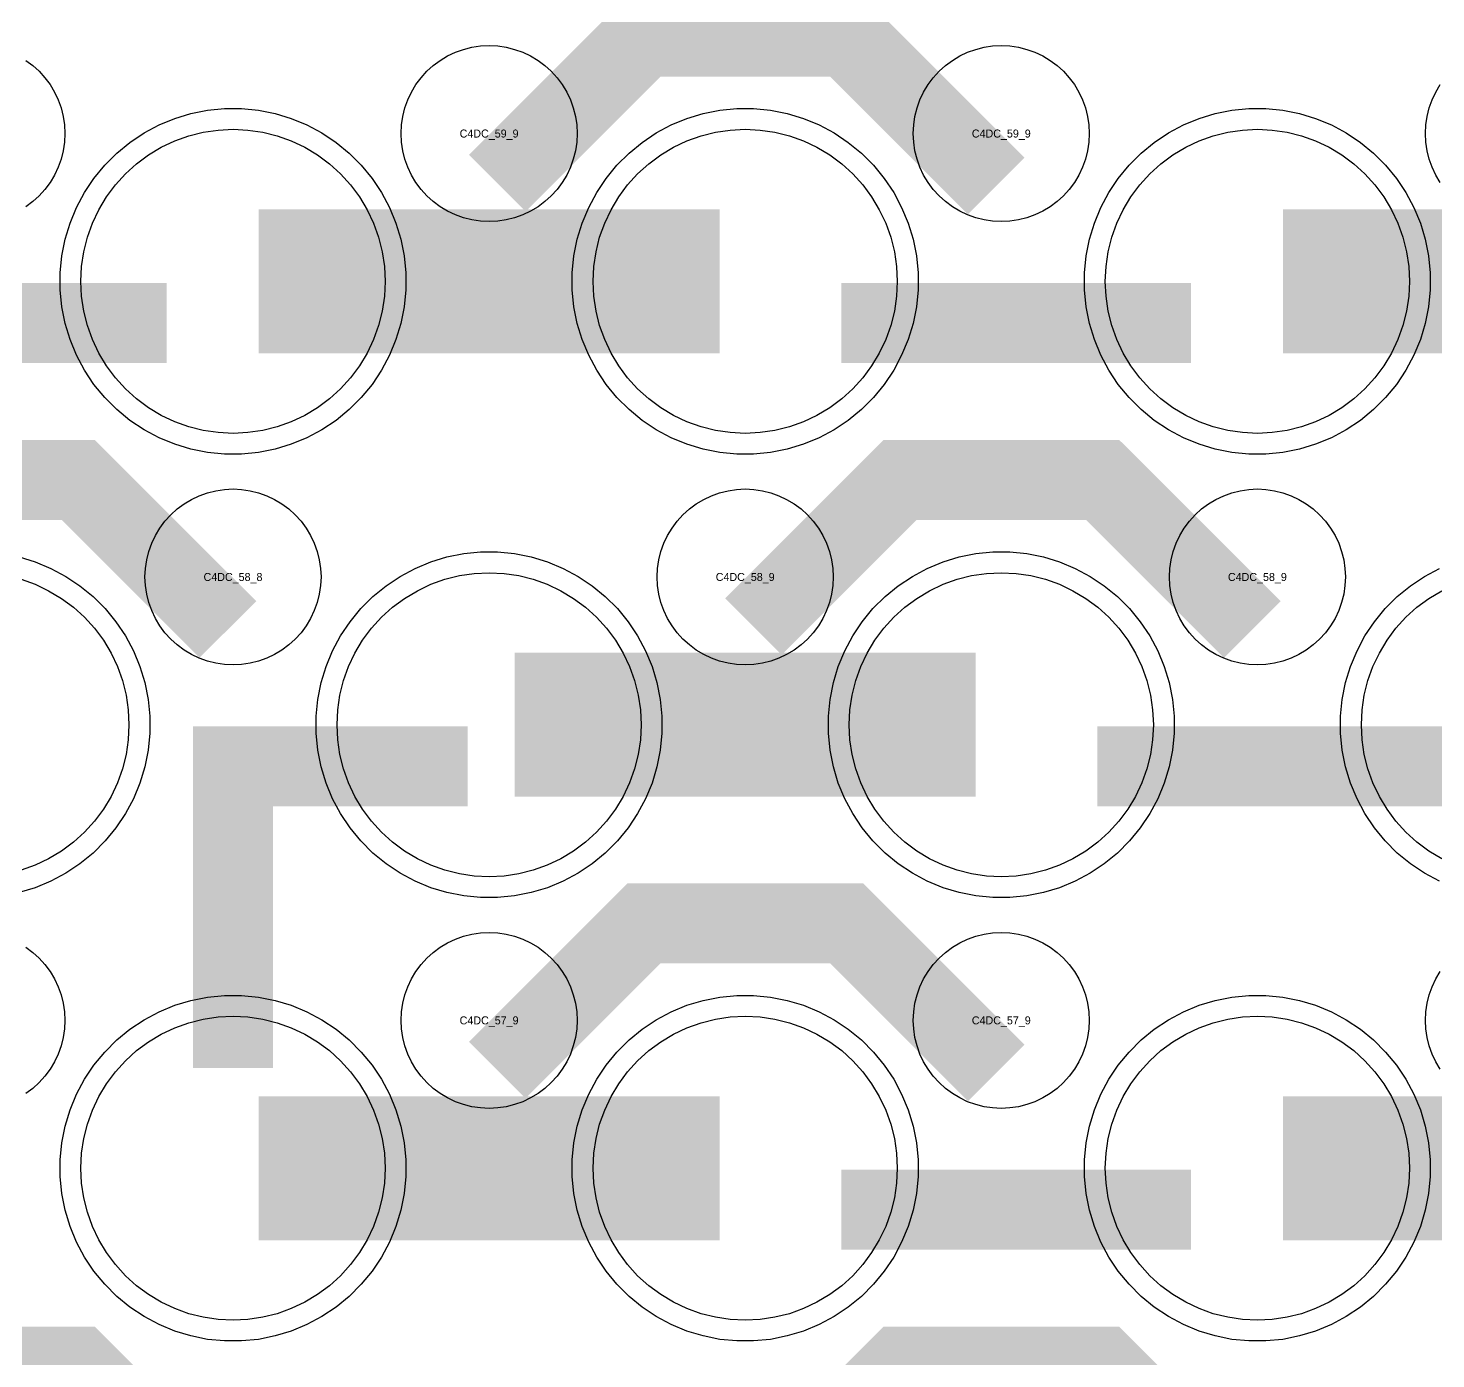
# Model space of a CAD drawing. Extents: x -11880 to 11880, y -14992 to 14992.
# Drawn here: x -9264 to -8824.2, y -7001 to -6585.2 of the extents above; entities that cross this region are included whole.
import ezdxf
from ezdxf.enums import TextEntityAlignment as Align

# ---------------------------------------------------------------- set-up
doc = ezdxf.new("R2010")
doc.units = 0
doc.header["$MEASUREMENT"] = 0
for name, color, linetype in [('GDS_775_DT_237', 138, 'CONTINUOUS'), ('RDL1_FS', 34, 'CONTINUOUS'), ('RDL_BS', 160, 'CONTINUOUS')]:
    doc.layers.add(name, color=color, linetype=linetype)

msp = doc.modelspace()

# ---------------------------------------------------------------- linework, layer by layer
at = {"layer": 'RDL1_FS', "color": 240, "true_color": 0xed1f24}
for points in [[(-9200, -6711.794), (-9204.657, -6711.565), (-9209.268, -6710.881), (-9213.791, -6709.749), (-9218.181, -6708.177), (-9222.395, -6706.185), (-9226.395, -6703.787), (-9230.14, -6701.009), (-9233.594, -6697.879), (-9236.724, -6694.425), (-9239.502, -6690.68), (-9241.9, -6686.68), (-9243.892, -6682.466), (-9245.464, -6678.076), (-9246.596, -6673.553), (-9247.28, -6668.942), (-9247.509, -6664.285), (-9247.28, -6659.628), (-9246.596, -6655.017), (-9245.464, -6650.494), (-9243.892, -6646.104), (-9241.9, -6641.89), (-9239.502, -6637.89), (-9236.724, -6634.145), (-9233.594, -6630.691), (-9230.14, -6627.561), (-9226.395, -6624.783), (-9222.395, -6622.385), (-9218.181, -6620.393), (-9213.791, -6618.821), (-9209.268, -6617.689), (-9204.657, -6617.005), (-9200, -6616.776), (-9195.343, -6617.005), (-9190.732, -6617.689), (-9186.209, -6618.821), (-9181.819, -6620.393), (-9177.605, -6622.385), (-9173.605, -6624.783), (-9169.86, -6627.561), (-9166.406, -6630.691), (-9163.276, -6634.145), (-9160.498, -6637.89), (-9158.1, -6641.89), (-9156.108, -6646.104), (-9154.536, -6650.494), (-9153.404, -6655.017), (-9152.72, -6659.628), (-9152.491, -6664.285), (-9152.72, -6668.942), (-9153.404, -6673.553), (-9154.536, -6678.076), (-9156.108, -6682.466), (-9158.1, -6686.68), (-9160.498, -6690.68), (-9163.276, -6694.425), (-9166.406, -6697.879), (-9169.86, -6701.009), (-9173.605, -6703.787), (-9177.605, -6706.185), (-9181.819, -6708.177), (-9186.209, -6709.749), (-9190.732, -6710.881), (-9195.343, -6711.565)], [(-9040, -6711.794), (-9044.657, -6711.565), (-9049.268, -6710.881), (-9053.791, -6709.749), (-9058.181, -6708.177), (-9062.395, -6706.185), (-9066.395, -6703.787), (-9070.14, -6701.009), (-9073.594, -6697.879), (-9076.724, -6694.425), (-9079.502, -6690.68), (-9081.9, -6686.68), (-9083.892, -6682.466), (-9085.464, -6678.076), (-9086.596, -6673.553), (-9087.28, -6668.942), (-9087.509, -6664.285), (-9087.28, -6659.628), (-9086.596, -6655.017), (-9085.464, -6650.494), (-9083.892, -6646.104), (-9081.9, -6641.89), (-9079.502, -6637.89), (-9076.724, -6634.145), (-9073.594, -6630.691), (-9070.14, -6627.561), (-9066.395, -6624.783), (-9062.395, -6622.385), (-9058.181, -6620.393), (-9053.791, -6618.821), (-9049.268, -6617.689), (-9044.657, -6617.005), (-9040, -6616.776), (-9035.343, -6617.005), (-9030.732, -6617.689), (-9026.209, -6618.821), (-9021.819, -6620.393), (-9017.605, -6622.385), (-9013.605, -6624.783), (-9009.86, -6627.561), (-9006.406, -6630.691), (-9003.276, -6634.145), (-9000.498, -6637.89), (-8998.1, -6641.89), (-8996.108, -6646.104), (-8994.536, -6650.494), (-8993.404, -6655.017), (-8992.72, -6659.628), (-8992.491, -6664.285), (-8992.72, -6668.942), (-8993.404, -6673.553), (-8994.536, -6678.076), (-8996.108, -6682.466), (-8998.1, -6686.68), (-9000.498, -6690.68), (-9003.276, -6694.425), (-9006.406, -6697.879), (-9009.86, -6701.009), (-9013.605, -6703.787), (-9017.605, -6706.185), (-9021.819, -6708.177), (-9026.209, -6709.749), (-9030.732, -6710.881), (-9035.343, -6711.565)], [(-8880, -6711.794), (-8884.657, -6711.565), (-8889.268, -6710.881), (-8893.791, -6709.749), (-8898.181, -6708.177), (-8902.395, -6706.185), (-8906.395, -6703.787), (-8910.14, -6701.009), (-8913.594, -6697.879), (-8916.724, -6694.425), (-8919.502, -6690.68), (-8921.9, -6686.68), (-8923.892, -6682.466), (-8925.464, -6678.076), (-8926.596, -6673.553), (-8927.28, -6668.942), (-8927.509, -6664.285), (-8927.28, -6659.628), (-8926.596, -6655.017), (-8925.464, -6650.494), (-8923.892, -6646.104), (-8921.9, -6641.89), (-8919.502, -6637.89), (-8916.724, -6634.145), (-8913.594, -6630.691), (-8910.14, -6627.561), (-8906.395, -6624.783), (-8902.395, -6622.385), (-8898.181, -6620.393), (-8893.791, -6618.821), (-8889.268, -6617.689), (-8884.657, -6617.005), (-8880, -6616.776), (-8875.343, -6617.005), (-8870.732, -6617.689), (-8866.209, -6618.821), (-8861.819, -6620.393), (-8857.605, -6622.385), (-8853.605, -6624.783), (-8849.86, -6627.561), (-8846.406, -6630.691), (-8843.276, -6634.145), (-8840.498, -6637.89), (-8838.1, -6641.89), (-8836.108, -6646.104), (-8834.536, -6650.494), (-8833.404, -6655.017), (-8832.72, -6659.628), (-8832.491, -6664.285), (-8832.72, -6668.942), (-8833.404, -6673.553), (-8834.536, -6678.076), (-8836.108, -6682.466), (-8838.1, -6686.68), (-8840.498, -6690.68), (-8843.276, -6694.425), (-8846.406, -6697.879), (-8849.86, -6701.009), (-8853.605, -6703.787), (-8857.605, -6706.185), (-8861.819, -6708.177), (-8866.209, -6709.749), (-8870.732, -6710.881), (-8875.343, -6711.565)]]:
    msp.add_lwpolyline(points, close=True, dxfattribs=at)
for points in [[(-9191.998, -6664.285, 45, 45, 0), (-9119.998, -6664.285, 45, 45, 0)], [(-9119.998, -6664.285, 45, 45, 0), (-9047.998, -6664.285, 45, 45, 0)], [(-8871.998, -6664.285, 45, 45, 0), (-8799.998, -6664.285, 45, 45, 0)]]:
    msp.add_lwpolyline(points, format="xyseb", dxfattribs=at)
msp.add_lwpolyline([(-9266.209, -6757.386), (-9261.819, -6758.958), (-9257.605, -6760.95), (-9253.605, -6763.348), (-9249.86, -6766.126), (-9246.406, -6769.256), (-9243.276, -6772.71), (-9240.498, -6776.455), (-9238.1, -6780.455), (-9236.108, -6784.669), (-9234.536, -6789.059), (-9233.404, -6793.582), (-9232.72, -6798.193), (-9232.491, -6802.85), (-9232.72, -6807.507), (-9233.404, -6812.118), (-9234.536, -6816.641), (-9236.108, -6821.031), (-9238.1, -6825.245), (-9240.498, -6829.245), (-9243.276, -6832.99), (-9246.406, -6836.444), (-9249.86, -6839.574), (-9253.605, -6842.352), (-9257.605, -6844.75), (-9261.819, -6846.742), (-9266.209, -6848.314)], dxfattribs=at)
at = {"layer": 'RDL1_FS'}
for points in [[(-9120, -6850.359), (-9124.657, -6850.13), (-9129.268, -6849.446), (-9133.791, -6848.314), (-9138.181, -6846.742), (-9142.395, -6844.75), (-9146.395, -6842.352), (-9150.14, -6839.574), (-9153.594, -6836.444), (-9156.724, -6832.99), (-9159.502, -6829.245), (-9161.9, -6825.245), (-9163.892, -6821.031), (-9165.464, -6816.641), (-9166.596, -6812.118), (-9167.28, -6807.507), (-9167.509, -6802.85), (-9167.28, -6798.193), (-9166.596, -6793.582), (-9165.464, -6789.059), (-9163.892, -6784.669), (-9161.9, -6780.455), (-9159.502, -6776.455), (-9156.724, -6772.71), (-9153.594, -6769.256), (-9150.14, -6766.126), (-9146.395, -6763.348), (-9142.395, -6760.95), (-9138.181, -6758.958), (-9133.791, -6757.386), (-9129.268, -6756.254), (-9124.657, -6755.57), (-9120, -6755.341), (-9115.343, -6755.57), (-9110.732, -6756.254), (-9106.209, -6757.386), (-9101.819, -6758.958), (-9097.605, -6760.95), (-9093.605, -6763.348), (-9089.86, -6766.126), (-9086.406, -6769.256), (-9083.276, -6772.71), (-9080.498, -6776.455), (-9078.1, -6780.455), (-9076.108, -6784.669), (-9074.536, -6789.059), (-9073.404, -6793.582), (-9072.72, -6798.193), (-9072.491, -6802.85), (-9072.72, -6807.507), (-9073.404, -6812.118), (-9074.536, -6816.641), (-9076.108, -6821.031), (-9078.1, -6825.245), (-9080.498, -6829.245), (-9083.276, -6832.99), (-9086.406, -6836.444), (-9089.86, -6839.574), (-9093.605, -6842.352), (-9097.605, -6844.75), (-9101.819, -6846.742), (-9106.209, -6848.314), (-9110.732, -6849.446), (-9115.343, -6850.13)], [(-8960, -6850.359), (-8964.657, -6850.13), (-8969.268, -6849.446), (-8973.791, -6848.314), (-8978.181, -6846.742), (-8982.395, -6844.75), (-8986.395, -6842.352), (-8990.14, -6839.574), (-8993.594, -6836.444), (-8996.724, -6832.99), (-8999.502, -6829.245), (-9001.9, -6825.245), (-9003.892, -6821.031), (-9005.464, -6816.641), (-9006.596, -6812.118), (-9007.28, -6807.507), (-9007.509, -6802.85), (-9007.28, -6798.193), (-9006.596, -6793.582), (-9005.464, -6789.059), (-9003.892, -6784.669), (-9001.9, -6780.455), (-8999.502, -6776.455), (-8996.724, -6772.71), (-8993.594, -6769.256), (-8990.14, -6766.126), (-8986.395, -6763.348), (-8982.395, -6760.95), (-8978.181, -6758.958), (-8973.791, -6757.386), (-8969.268, -6756.254), (-8964.657, -6755.57), (-8960, -6755.341), (-8955.343, -6755.57), (-8950.732, -6756.254), (-8946.209, -6757.386), (-8941.819, -6758.958), (-8937.605, -6760.95), (-8933.605, -6763.348), (-8929.86, -6766.126), (-8926.406, -6769.256), (-8923.276, -6772.71), (-8920.498, -6776.455), (-8918.1, -6780.455), (-8916.108, -6784.669), (-8914.536, -6789.059), (-8913.404, -6793.582), (-8912.72, -6798.193), (-8912.491, -6802.85), (-8912.72, -6807.507), (-8913.404, -6812.118), (-8914.536, -6816.641), (-8916.108, -6821.031), (-8918.1, -6825.245), (-8920.498, -6829.245), (-8923.276, -6832.99), (-8926.406, -6836.444), (-8929.86, -6839.574), (-8933.605, -6842.352), (-8937.605, -6844.75), (-8941.819, -6846.742), (-8946.209, -6848.314), (-8950.732, -6849.446), (-8955.343, -6850.13)], [(-9200, -6988.919), (-9204.657, -6988.69), (-9209.268, -6988.006), (-9213.791, -6986.874), (-9218.181, -6985.302), (-9222.395, -6983.31), (-9226.395, -6980.912), (-9230.14, -6978.134), (-9233.594, -6975.004), (-9236.724, -6971.55), (-9239.502, -6967.805), (-9241.9, -6963.805), (-9243.892, -6959.591), (-9245.464, -6955.201), (-9246.596, -6950.678), (-9247.28, -6946.067), (-9247.509, -6941.41), (-9247.28, -6936.753), (-9246.596, -6932.142), (-9245.464, -6927.619), (-9243.892, -6923.229), (-9241.9, -6919.015), (-9239.502, -6915.015), (-9236.724, -6911.27), (-9233.594, -6907.816), (-9230.14, -6904.686), (-9226.395, -6901.908), (-9222.395, -6899.51), (-9218.181, -6897.518), (-9213.791, -6895.946), (-9209.268, -6894.814), (-9204.657, -6894.13), (-9200, -6893.901), (-9195.343, -6894.13), (-9190.732, -6894.814), (-9186.209, -6895.946), (-9181.819, -6897.518), (-9177.605, -6899.51), (-9173.605, -6901.908), (-9169.86, -6904.686), (-9166.406, -6907.816), (-9163.276, -6911.27), (-9160.498, -6915.015), (-9158.1, -6919.015), (-9156.108, -6923.229), (-9154.536, -6927.619), (-9153.404, -6932.142), (-9152.72, -6936.753), (-9152.491, -6941.41), (-9152.72, -6946.067), (-9153.404, -6950.678), (-9154.536, -6955.201), (-9156.108, -6959.591), (-9158.1, -6963.805), (-9160.498, -6967.805), (-9163.276, -6971.55), (-9166.406, -6975.004), (-9169.86, -6978.134), (-9173.605, -6980.912), (-9177.605, -6983.31), (-9181.819, -6985.302), (-9186.209, -6986.874), (-9190.732, -6988.006), (-9195.343, -6988.69)], [(-9040, -6988.919), (-9044.657, -6988.69), (-9049.268, -6988.006), (-9053.791, -6986.874), (-9058.181, -6985.302), (-9062.395, -6983.31), (-9066.395, -6980.912), (-9070.14, -6978.134), (-9073.594, -6975.004), (-9076.724, -6971.55), (-9079.502, -6967.805), (-9081.9, -6963.805), (-9083.892, -6959.591), (-9085.464, -6955.201), (-9086.596, -6950.678), (-9087.28, -6946.067), (-9087.509, -6941.41), (-9087.28, -6936.753), (-9086.596, -6932.142), (-9085.464, -6927.619), (-9083.892, -6923.229), (-9081.9, -6919.015), (-9079.502, -6915.015), (-9076.724, -6911.27), (-9073.594, -6907.816), (-9070.14, -6904.686), (-9066.395, -6901.908), (-9062.395, -6899.51), (-9058.181, -6897.518), (-9053.791, -6895.946), (-9049.268, -6894.814), (-9044.657, -6894.13), (-9040, -6893.901), (-9035.343, -6894.13), (-9030.732, -6894.814), (-9026.209, -6895.946), (-9021.819, -6897.518), (-9017.605, -6899.51), (-9013.605, -6901.908), (-9009.86, -6904.686), (-9006.406, -6907.816), (-9003.276, -6911.27), (-9000.498, -6915.015), (-8998.1, -6919.015), (-8996.108, -6923.229), (-8994.536, -6927.619), (-8993.404, -6932.142), (-8992.72, -6936.753), (-8992.491, -6941.41), (-8992.72, -6946.067), (-8993.404, -6950.678), (-8994.536, -6955.201), (-8996.108, -6959.591), (-8998.1, -6963.805), (-9000.498, -6967.805), (-9003.276, -6971.55), (-9006.406, -6975.004), (-9009.86, -6978.134), (-9013.605, -6980.912), (-9017.605, -6983.31), (-9021.819, -6985.302), (-9026.209, -6986.874), (-9030.732, -6988.006), (-9035.343, -6988.69)], [(-8880, -6988.919), (-8884.657, -6988.69), (-8889.268, -6988.006), (-8893.791, -6986.874), (-8898.181, -6985.302), (-8902.395, -6983.31), (-8906.395, -6980.912), (-8910.14, -6978.134), (-8913.594, -6975.004), (-8916.724, -6971.55), (-8919.502, -6967.805), (-8921.9, -6963.805), (-8923.892, -6959.591), (-8925.464, -6955.201), (-8926.596, -6950.678), (-8927.28, -6946.067), (-8927.509, -6941.41), (-8927.28, -6936.753), (-8926.596, -6932.142), (-8925.464, -6927.619), (-8923.892, -6923.229), (-8921.9, -6919.015), (-8919.502, -6915.015), (-8916.724, -6911.27), (-8913.594, -6907.816), (-8910.14, -6904.686), (-8906.395, -6901.908), (-8902.395, -6899.51), (-8898.181, -6897.518), (-8893.791, -6895.946), (-8889.268, -6894.814), (-8884.657, -6894.13), (-8880, -6893.901), (-8875.343, -6894.13), (-8870.732, -6894.814), (-8866.209, -6895.946), (-8861.819, -6897.518), (-8857.605, -6899.51), (-8853.605, -6901.908), (-8849.86, -6904.686), (-8846.406, -6907.816), (-8843.276, -6911.27), (-8840.498, -6915.015), (-8838.1, -6919.015), (-8836.108, -6923.229), (-8834.536, -6927.619), (-8833.404, -6932.142), (-8832.72, -6936.753), (-8832.491, -6941.41), (-8832.72, -6946.067), (-8833.404, -6950.678), (-8834.536, -6955.201), (-8836.108, -6959.591), (-8838.1, -6963.805), (-8840.498, -6967.805), (-8843.276, -6971.55), (-8846.406, -6975.004), (-8849.86, -6978.134), (-8853.605, -6980.912), (-8857.605, -6983.31), (-8861.819, -6985.302), (-8866.209, -6986.874), (-8870.732, -6988.006), (-8875.343, -6988.69)]]:
    msp.add_lwpolyline(points, close=True, dxfattribs=at)
msp.add_lwpolyline([(-8822.395, -6844.75), (-8826.395, -6842.352), (-8830.14, -6839.574), (-8833.594, -6836.444), (-8836.724, -6832.99), (-8839.502, -6829.245), (-8841.9, -6825.245), (-8843.892, -6821.031), (-8845.464, -6816.641), (-8846.596, -6812.118), (-8847.28, -6807.507), (-8847.509, -6802.85), (-8847.28, -6798.193), (-8846.596, -6793.582), (-8845.464, -6789.059), (-8843.892, -6784.669), (-8841.9, -6780.455), (-8839.502, -6776.455), (-8836.724, -6772.71), (-8833.594, -6769.256), (-8830.14, -6766.126), (-8826.395, -6763.348), (-8822.395, -6760.95)], dxfattribs=at)
for points in [[(-9111.998, -6802.85, 45, 45, 0), (-9039.998, -6802.85, 45, 45, 0)], [(-9039.998, -6802.85, 45, 45, 0), (-8967.998, -6802.85, 45, 45, 0)], [(-9191.998, -6941.41, 45, 45, 0), (-9119.998, -6941.41, 45, 45, 0)], [(-9119.998, -6941.41, 45, 45, 0), (-9047.998, -6941.41, 45, 45, 0)], [(-8871.998, -6941.41, 45, 45, 0), (-8799.998, -6941.41, 45, 45, 0)]]:
    msp.add_lwpolyline(points, format="xyseb", dxfattribs=at)
at = {"layer": 'RDL_BS'}
for points in [[(-9117.438, -6633.599, 25, 25, 0), (-9071.623, -6587.784, 25, 25, 0), (-9038.07, -6587.784, 25, 25, 0)], [(-8961.599, -6634.498, 25, 25, 0), (-9008.313, -6587.784, 25, 25, 0), (-9038.071, -6587.784, 25, 25, 0)], [(-9201.599, -6773.063, 25, 25, 0), (-9248.313, -6726.349, 25, 25, 0), (-9278.071, -6726.349, 25, 25, 0)], [(-9037.438, -6772.164, 25, 25, 0), (-8991.623, -6726.349, 25, 25, 0), (-8958.07, -6726.349, 25, 25, 0)], [(-8881.599, -6773.063, 25, 25, 0), (-8928.313, -6726.349, 25, 25, 0), (-8958.071, -6726.349, 25, 25, 0)], [(-9200, -6910.14, 25, 25, 0), (-9200, -6803.363, 25, 25, 0)], [(-9212.5, -6815.863, 25, 25, 0), (-9126.667, -6815.863, 25, 25, 0)], [(-9172.944, -6815.863, 25, 25, 0), (-9131.74, -6815.863, 25, 25, 0)], [(-8929.984, -6815.863, 25, 25, 0), (-8820.719, -6815.863, 25, 25, 0)], [(-9200, -6833.832, 25, 25, 0), (-9200, -6879.452, 25, 25, 0)], [(-9117.438, -6910.724, 25, 25, 0), (-9071.623, -6864.909, 25, 25, 0), (-9038.07, -6864.909, 25, 25, 0)], [(-8961.599, -6911.623, 25, 25, 0), (-9008.313, -6864.909, 25, 25, 0), (-9038.071, -6864.909, 25, 25, 0)], [(-9009.984, -6954.423, 25, 25, 0), (-8900.719, -6954.423, 25, 25, 0)], [(-9201.599, -7050.188, 25, 25, 0), (-9248.313, -7003.474, 25, 25, 0), (-9278.071, -7003.474, 25, 25, 0)], [(-9037.438, -7049.289, 25, 25, 0), (-8991.623, -7003.474, 25, 25, 0), (-8958.07, -7003.474, 25, 25, 0)], [(-8881.599, -7050.188, 25, 25, 0), (-8928.313, -7003.474, 25, 25, 0), (-8958.071, -7003.474, 25, 25, 0)]]:
    msp.add_lwpolyline(points, format="xyseb", dxfattribs=at)
for points in [[(-9120, -6645.591), (-9122.693, -6645.459), (-9125.365, -6645.063), (-9127.984, -6644.406), (-9130.519, -6643.499), (-9132.956, -6642.347), (-9135.28, -6640.954), (-9137.443, -6639.351), (-9139.442, -6637.539), (-9141.254, -6635.54), (-9142.857, -6633.377), (-9144.25, -6631.053), (-9145.402, -6628.616), (-9146.309, -6626.081), (-9146.966, -6623.462), (-9147.362, -6620.79), (-9147.494, -6618.097), (-9147.362, -6615.404), (-9146.966, -6612.732), (-9146.309, -6610.113), (-9145.402, -6607.578), (-9144.25, -6605.141), (-9142.857, -6602.817), (-9141.254, -6600.654), (-9139.442, -6598.655), (-9137.443, -6596.843), (-9135.28, -6595.24), (-9132.956, -6593.847), (-9130.519, -6592.695), (-9127.984, -6591.788), (-9125.365, -6591.131), (-9122.693, -6590.735), (-9120, -6590.603), (-9117.307, -6590.735), (-9114.635, -6591.131), (-9112.016, -6591.788), (-9109.481, -6592.695), (-9107.044, -6593.847), (-9104.72, -6595.24), (-9102.557, -6596.843), (-9100.558, -6598.655), (-9098.746, -6600.654), (-9097.143, -6602.817), (-9095.75, -6605.141), (-9094.598, -6607.578), (-9093.691, -6610.113), (-9093.034, -6612.732), (-9092.638, -6615.404), (-9092.506, -6618.097), (-9092.638, -6620.79), (-9093.034, -6623.462), (-9093.691, -6626.081), (-9094.598, -6628.616), (-9095.75, -6631.053), (-9097.143, -6633.377), (-9098.746, -6635.54), (-9100.558, -6637.539), (-9102.557, -6639.351), (-9104.72, -6640.954), (-9107.044, -6642.347), (-9109.481, -6643.499), (-9112.016, -6644.406), (-9114.635, -6645.063), (-9117.307, -6645.459)], [(-8960, -6645.591), (-8962.693, -6645.459), (-8965.365, -6645.063), (-8967.984, -6644.406), (-8970.519, -6643.499), (-8972.956, -6642.347), (-8975.28, -6640.954), (-8977.443, -6639.351), (-8979.442, -6637.539), (-8981.254, -6635.54), (-8982.857, -6633.377), (-8984.25, -6631.053), (-8985.402, -6628.616), (-8986.309, -6626.081), (-8986.966, -6623.462), (-8987.362, -6620.79), (-8987.494, -6618.097), (-8987.362, -6615.404), (-8986.966, -6612.732), (-8986.309, -6610.113), (-8985.402, -6607.578), (-8984.25, -6605.141), (-8982.857, -6602.817), (-8981.254, -6600.654), (-8979.442, -6598.655), (-8977.443, -6596.843), (-8975.28, -6595.24), (-8972.956, -6593.847), (-8970.519, -6592.695), (-8967.984, -6591.788), (-8965.365, -6591.131), (-8962.693, -6590.735), (-8960, -6590.603), (-8957.307, -6590.735), (-8954.635, -6591.131), (-8952.016, -6591.788), (-8949.481, -6592.695), (-8947.044, -6593.847), (-8944.72, -6595.24), (-8942.557, -6596.843), (-8940.558, -6598.655), (-8938.746, -6600.654), (-8937.143, -6602.817), (-8935.75, -6605.141), (-8934.598, -6607.578), (-8933.691, -6610.113), (-8933.034, -6612.732), (-8932.638, -6615.404), (-8932.506, -6618.097), (-8932.638, -6620.79), (-8933.034, -6623.462), (-8933.691, -6626.081), (-8934.598, -6628.616), (-8935.75, -6631.053), (-8937.143, -6633.377), (-8938.746, -6635.54), (-8940.558, -6637.539), (-8942.557, -6639.351), (-8944.72, -6640.954), (-8947.044, -6642.347), (-8949.481, -6643.499), (-8952.016, -6644.406), (-8954.635, -6645.063), (-8957.307, -6645.459)], [(-9200, -6784.156), (-9202.693, -6784.024), (-9205.365, -6783.628), (-9207.984, -6782.971), (-9210.519, -6782.064), (-9212.956, -6780.912), (-9215.28, -6779.519), (-9217.443, -6777.916), (-9219.442, -6776.104), (-9221.254, -6774.105), (-9222.857, -6771.942), (-9224.25, -6769.618), (-9225.402, -6767.181), (-9226.309, -6764.646), (-9226.966, -6762.027), (-9227.362, -6759.355), (-9227.494, -6756.662), (-9227.362, -6753.969), (-9226.966, -6751.297), (-9226.309, -6748.678), (-9225.402, -6746.143), (-9224.25, -6743.706), (-9222.857, -6741.382), (-9221.254, -6739.219), (-9219.442, -6737.22), (-9217.443, -6735.408), (-9215.28, -6733.805), (-9212.956, -6732.412), (-9210.519, -6731.26), (-9207.984, -6730.353), (-9205.365, -6729.696), (-9202.693, -6729.3), (-9200, -6729.168), (-9197.307, -6729.3), (-9194.635, -6729.696), (-9192.016, -6730.353), (-9189.481, -6731.26), (-9187.044, -6732.412), (-9184.72, -6733.805), (-9182.557, -6735.408), (-9180.558, -6737.22), (-9178.746, -6739.219), (-9177.143, -6741.382), (-9175.75, -6743.706), (-9174.598, -6746.143), (-9173.691, -6748.678), (-9173.034, -6751.297), (-9172.638, -6753.969), (-9172.506, -6756.662), (-9172.638, -6759.355), (-9173.034, -6762.027), (-9173.691, -6764.646), (-9174.598, -6767.181), (-9175.75, -6769.618), (-9177.143, -6771.942), (-9178.746, -6774.105), (-9180.558, -6776.104), (-9182.557, -6777.916), (-9184.72, -6779.519), (-9187.044, -6780.912), (-9189.481, -6782.064), (-9192.016, -6782.971), (-9194.635, -6783.628), (-9197.307, -6784.024)], [(-9040, -6784.156), (-9042.693, -6784.024), (-9045.365, -6783.628), (-9047.984, -6782.971), (-9050.519, -6782.064), (-9052.956, -6780.912), (-9055.28, -6779.519), (-9057.443, -6777.916), (-9059.442, -6776.104), (-9061.254, -6774.105), (-9062.857, -6771.942), (-9064.25, -6769.618), (-9065.402, -6767.181), (-9066.309, -6764.646), (-9066.966, -6762.027), (-9067.362, -6759.355), (-9067.494, -6756.662), (-9067.362, -6753.969), (-9066.966, -6751.297), (-9066.309, -6748.678), (-9065.402, -6746.143), (-9064.25, -6743.706), (-9062.857, -6741.382), (-9061.254, -6739.219), (-9059.442, -6737.22), (-9057.443, -6735.408), (-9055.28, -6733.805), (-9052.956, -6732.412), (-9050.519, -6731.26), (-9047.984, -6730.353), (-9045.365, -6729.696), (-9042.693, -6729.3), (-9040, -6729.168), (-9037.307, -6729.3), (-9034.635, -6729.696), (-9032.016, -6730.353), (-9029.481, -6731.26), (-9027.044, -6732.412), (-9024.72, -6733.805), (-9022.557, -6735.408), (-9020.558, -6737.22), (-9018.746, -6739.219), (-9017.143, -6741.382), (-9015.75, -6743.706), (-9014.598, -6746.143), (-9013.691, -6748.678), (-9013.034, -6751.297), (-9012.638, -6753.969), (-9012.506, -6756.662), (-9012.638, -6759.355), (-9013.034, -6762.027), (-9013.691, -6764.646), (-9014.598, -6767.181), (-9015.75, -6769.618), (-9017.143, -6771.942), (-9018.746, -6774.105), (-9020.558, -6776.104), (-9022.557, -6777.916), (-9024.72, -6779.519), (-9027.044, -6780.912), (-9029.481, -6782.064), (-9032.016, -6782.971), (-9034.635, -6783.628), (-9037.307, -6784.024)], [(-8880, -6784.156), (-8882.693, -6784.024), (-8885.365, -6783.628), (-8887.984, -6782.971), (-8890.519, -6782.064), (-8892.956, -6780.912), (-8895.28, -6779.519), (-8897.443, -6777.916), (-8899.442, -6776.104), (-8901.254, -6774.105), (-8902.857, -6771.942), (-8904.25, -6769.618), (-8905.402, -6767.181), (-8906.309, -6764.646), (-8906.966, -6762.027), (-8907.362, -6759.355), (-8907.494, -6756.662), (-8907.362, -6753.969), (-8906.966, -6751.297), (-8906.309, -6748.678), (-8905.402, -6746.143), (-8904.25, -6743.706), (-8902.857, -6741.382), (-8901.254, -6739.219), (-8899.442, -6737.22), (-8897.443, -6735.408), (-8895.28, -6733.805), (-8892.956, -6732.412), (-8890.519, -6731.26), (-8887.984, -6730.353), (-8885.365, -6729.696), (-8882.693, -6729.3), (-8880, -6729.168), (-8877.307, -6729.3), (-8874.635, -6729.696), (-8872.016, -6730.353), (-8869.481, -6731.26), (-8867.044, -6732.412), (-8864.72, -6733.805), (-8862.557, -6735.408), (-8860.558, -6737.22), (-8858.746, -6739.219), (-8857.143, -6741.382), (-8855.75, -6743.706), (-8854.598, -6746.143), (-8853.691, -6748.678), (-8853.034, -6751.297), (-8852.638, -6753.969), (-8852.506, -6756.662), (-8852.638, -6759.355), (-8853.034, -6762.027), (-8853.691, -6764.646), (-8854.598, -6767.181), (-8855.75, -6769.618), (-8857.143, -6771.942), (-8858.746, -6774.105), (-8860.558, -6776.104), (-8862.557, -6777.916), (-8864.72, -6779.519), (-8867.044, -6780.912), (-8869.481, -6782.064), (-8872.016, -6782.971), (-8874.635, -6783.628), (-8877.307, -6784.024)], [(-9122.644, -6856.85), (-9127.938, -6856.333), (-9133.165, -6855.287), (-9138.205, -6853.756), (-9143.115, -6851.725), (-9147.777, -6849.233), (-9152.191, -6846.286), (-9156.292, -6842.924), (-9160.074, -6839.142), (-9163.436, -6835.041), (-9166.383, -6830.627), (-9168.875, -6825.965), (-9170.906, -6821.055), (-9172.437, -6816.015), (-9173.483, -6810.788), (-9174, -6805.494), (-9174, -6800.206), (-9173.483, -6794.912), (-9172.437, -6789.685), (-9170.906, -6784.645), (-9168.875, -6779.735), (-9166.383, -6775.073), (-9163.436, -6770.659), (-9160.074, -6766.558), (-9156.292, -6762.776), (-9152.191, -6759.414), (-9147.777, -6756.467), (-9143.115, -6753.975), (-9138.205, -6751.944), (-9133.165, -6750.413), (-9127.938, -6749.367), (-9122.644, -6748.85), (-9117.356, -6748.85), (-9112.062, -6749.367), (-9106.835, -6750.413), (-9101.795, -6751.944), (-9096.885, -6753.975), (-9092.223, -6756.467), (-9087.809, -6759.414), (-9083.708, -6762.776), (-9079.926, -6766.558), (-9076.564, -6770.659), (-9073.617, -6775.073), (-9071.125, -6779.735), (-9069.094, -6784.645), (-9067.563, -6789.685), (-9066.517, -6794.912), (-9066, -6800.206), (-9066, -6805.494), (-9066.517, -6810.788), (-9067.563, -6816.015), (-9069.094, -6821.055), (-9071.125, -6825.965), (-9073.617, -6830.627), (-9076.564, -6835.041), (-9079.926, -6839.142), (-9083.708, -6842.924), (-9087.809, -6846.286), (-9092.223, -6849.233), (-9096.885, -6851.725), (-9101.795, -6853.756), (-9106.835, -6855.287), (-9112.062, -6856.333), (-9117.356, -6856.85)], [(-8962.644, -6856.85), (-8967.938, -6856.333), (-8973.165, -6855.287), (-8978.205, -6853.756), (-8983.115, -6851.725), (-8987.777, -6849.233), (-8992.191, -6846.286), (-8996.292, -6842.924), (-9000.074, -6839.142), (-9003.436, -6835.041), (-9006.383, -6830.627), (-9008.875, -6825.965), (-9010.906, -6821.055), (-9012.437, -6816.015), (-9013.483, -6810.788), (-9014, -6805.494), (-9014, -6800.206), (-9013.483, -6794.912), (-9012.437, -6789.685), (-9010.906, -6784.645), (-9008.875, -6779.735), (-9006.383, -6775.073), (-9003.436, -6770.659), (-9000.074, -6766.558), (-8996.292, -6762.776), (-8992.191, -6759.414), (-8987.777, -6756.467), (-8983.115, -6753.975), (-8978.205, -6751.944), (-8973.165, -6750.413), (-8967.938, -6749.367), (-8962.644, -6748.85), (-8957.356, -6748.85), (-8952.062, -6749.367), (-8946.835, -6750.413), (-8941.795, -6751.944), (-8936.885, -6753.975), (-8932.223, -6756.467), (-8927.809, -6759.414), (-8923.708, -6762.776), (-8919.926, -6766.558), (-8916.564, -6770.659), (-8913.617, -6775.073), (-8911.125, -6779.735), (-8909.094, -6784.645), (-8907.563, -6789.685), (-8906.517, -6794.912), (-8906, -6800.206), (-8906, -6805.494), (-8906.517, -6810.788), (-8907.563, -6816.015), (-8909.094, -6821.055), (-8911.125, -6825.965), (-8913.617, -6830.627), (-8916.564, -6835.041), (-8919.926, -6839.142), (-8923.708, -6842.924), (-8927.809, -6846.286), (-8932.223, -6849.233), (-8936.885, -6851.725), (-8941.795, -6853.756), (-8946.835, -6855.287), (-8952.062, -6856.333), (-8957.356, -6856.85)], [(-9120, -6922.716), (-9122.693, -6922.584), (-9125.365, -6922.188), (-9127.984, -6921.531), (-9130.519, -6920.624), (-9132.956, -6919.472), (-9135.28, -6918.079), (-9137.443, -6916.476), (-9139.442, -6914.664), (-9141.254, -6912.665), (-9142.857, -6910.502), (-9144.25, -6908.178), (-9145.402, -6905.741), (-9146.309, -6903.206), (-9146.966, -6900.587), (-9147.362, -6897.915), (-9147.494, -6895.222), (-9147.362, -6892.529), (-9146.966, -6889.857), (-9146.309, -6887.238), (-9145.402, -6884.703), (-9144.25, -6882.266), (-9142.857, -6879.942), (-9141.254, -6877.779), (-9139.442, -6875.78), (-9137.443, -6873.968), (-9135.28, -6872.365), (-9132.956, -6870.972), (-9130.519, -6869.82), (-9127.984, -6868.913), (-9125.365, -6868.256), (-9122.693, -6867.86), (-9120, -6867.728), (-9117.307, -6867.86), (-9114.635, -6868.256), (-9112.016, -6868.913), (-9109.481, -6869.82), (-9107.044, -6870.972), (-9104.72, -6872.365), (-9102.557, -6873.968), (-9100.558, -6875.78), (-9098.746, -6877.779), (-9097.143, -6879.942), (-9095.75, -6882.266), (-9094.598, -6884.703), (-9093.691, -6887.238), (-9093.034, -6889.857), (-9092.638, -6892.529), (-9092.506, -6895.222), (-9092.638, -6897.915), (-9093.034, -6900.587), (-9093.691, -6903.206), (-9094.598, -6905.741), (-9095.75, -6908.178), (-9097.143, -6910.502), (-9098.746, -6912.665), (-9100.558, -6914.664), (-9102.557, -6916.476), (-9104.72, -6918.079), (-9107.044, -6919.472), (-9109.481, -6920.624), (-9112.016, -6921.531), (-9114.635, -6922.188), (-9117.307, -6922.584)], [(-8960, -6922.716), (-8962.693, -6922.584), (-8965.365, -6922.188), (-8967.984, -6921.531), (-8970.519, -6920.624), (-8972.956, -6919.472), (-8975.28, -6918.079), (-8977.443, -6916.476), (-8979.442, -6914.664), (-8981.254, -6912.665), (-8982.857, -6910.502), (-8984.25, -6908.178), (-8985.402, -6905.741), (-8986.309, -6903.206), (-8986.966, -6900.587), (-8987.362, -6897.915), (-8987.494, -6895.222), (-8987.362, -6892.529), (-8986.966, -6889.857), (-8986.309, -6887.238), (-8985.402, -6884.703), (-8984.25, -6882.266), (-8982.857, -6879.942), (-8981.254, -6877.779), (-8979.442, -6875.78), (-8977.443, -6873.968), (-8975.28, -6872.365), (-8972.956, -6870.972), (-8970.519, -6869.82), (-8967.984, -6868.913), (-8965.365, -6868.256), (-8962.693, -6867.86), (-8960, -6867.728), (-8957.307, -6867.86), (-8954.635, -6868.256), (-8952.016, -6868.913), (-8949.481, -6869.82), (-8947.044, -6870.972), (-8944.72, -6872.365), (-8942.557, -6873.968), (-8940.558, -6875.78), (-8938.746, -6877.779), (-8937.143, -6879.942), (-8935.75, -6882.266), (-8934.598, -6884.703), (-8933.691, -6887.238), (-8933.034, -6889.857), (-8932.638, -6892.529), (-8932.506, -6895.222), (-8932.638, -6897.915), (-8933.034, -6900.587), (-8933.691, -6903.206), (-8934.598, -6905.741), (-8935.75, -6908.178), (-8937.143, -6910.502), (-8938.746, -6912.665), (-8940.558, -6914.664), (-8942.557, -6916.476), (-8944.72, -6918.079), (-8947.044, -6919.472), (-8949.481, -6920.624), (-8952.016, -6921.531), (-8954.635, -6922.188), (-8957.307, -6922.584)], [(-9202.644, -6995.41), (-9207.938, -6994.893), (-9213.165, -6993.847), (-9218.205, -6992.316), (-9223.115, -6990.285), (-9227.777, -6987.793), (-9232.191, -6984.846), (-9236.292, -6981.484), (-9240.074, -6977.702), (-9243.436, -6973.601), (-9246.383, -6969.187), (-9248.875, -6964.525), (-9250.906, -6959.615), (-9252.437, -6954.575), (-9253.483, -6949.348), (-9254, -6944.054), (-9254, -6938.766), (-9253.483, -6933.472), (-9252.437, -6928.245), (-9250.906, -6923.205), (-9248.875, -6918.295), (-9246.383, -6913.633), (-9243.436, -6909.219), (-9240.074, -6905.118), (-9236.292, -6901.336), (-9232.191, -6897.974), (-9227.777, -6895.027), (-9223.115, -6892.535), (-9218.205, -6890.504), (-9213.165, -6888.973), (-9207.938, -6887.927), (-9202.644, -6887.41), (-9197.356, -6887.41), (-9192.062, -6887.927), (-9186.835, -6888.973), (-9181.795, -6890.504), (-9176.885, -6892.535), (-9172.223, -6895.027), (-9167.809, -6897.974), (-9163.708, -6901.336), (-9159.926, -6905.118), (-9156.564, -6909.219), (-9153.617, -6913.633), (-9151.125, -6918.295), (-9149.094, -6923.205), (-9147.563, -6928.245), (-9146.517, -6933.472), (-9146, -6938.766), (-9146, -6944.054), (-9146.517, -6949.348), (-9147.563, -6954.575), (-9149.094, -6959.615), (-9151.125, -6964.525), (-9153.617, -6969.187), (-9156.564, -6973.601), (-9159.926, -6977.702), (-9163.708, -6981.484), (-9167.809, -6984.846), (-9172.223, -6987.793), (-9176.885, -6990.285), (-9181.795, -6992.316), (-9186.835, -6993.847), (-9192.062, -6994.893), (-9197.356, -6995.41)], [(-9042.644, -6995.41), (-9047.938, -6994.893), (-9053.165, -6993.847), (-9058.205, -6992.316), (-9063.115, -6990.285), (-9067.777, -6987.793), (-9072.191, -6984.846), (-9076.292, -6981.484), (-9080.074, -6977.702), (-9083.436, -6973.601), (-9086.383, -6969.187), (-9088.875, -6964.525), (-9090.906, -6959.615), (-9092.437, -6954.575), (-9093.483, -6949.348), (-9094, -6944.054), (-9094, -6938.766), (-9093.483, -6933.472), (-9092.437, -6928.245), (-9090.906, -6923.205), (-9088.875, -6918.295), (-9086.383, -6913.633), (-9083.436, -6909.219), (-9080.074, -6905.118), (-9076.292, -6901.336), (-9072.191, -6897.974), (-9067.777, -6895.027), (-9063.115, -6892.535), (-9058.205, -6890.504), (-9053.165, -6888.973), (-9047.938, -6887.927), (-9042.644, -6887.41), (-9037.356, -6887.41), (-9032.062, -6887.927), (-9026.835, -6888.973), (-9021.795, -6890.504), (-9016.885, -6892.535), (-9012.223, -6895.027), (-9007.809, -6897.974), (-9003.708, -6901.336), (-8999.926, -6905.118), (-8996.564, -6909.219), (-8993.617, -6913.633), (-8991.125, -6918.295), (-8989.094, -6923.205), (-8987.563, -6928.245), (-8986.517, -6933.472), (-8986, -6938.766), (-8986, -6944.054), (-8986.517, -6949.348), (-8987.563, -6954.575), (-8989.094, -6959.615), (-8991.125, -6964.525), (-8993.617, -6969.187), (-8996.564, -6973.601), (-8999.926, -6977.702), (-9003.708, -6981.484), (-9007.809, -6984.846), (-9012.223, -6987.793), (-9016.885, -6990.285), (-9021.795, -6992.316), (-9026.835, -6993.847), (-9032.062, -6994.893), (-9037.356, -6995.41)], [(-8882.644, -6995.41), (-8887.938, -6994.893), (-8893.165, -6993.847), (-8898.205, -6992.316), (-8903.115, -6990.285), (-8907.777, -6987.793), (-8912.191, -6984.846), (-8916.292, -6981.484), (-8920.074, -6977.702), (-8923.436, -6973.601), (-8926.383, -6969.187), (-8928.875, -6964.525), (-8930.906, -6959.615), (-8932.437, -6954.575), (-8933.483, -6949.348), (-8934, -6944.054), (-8934, -6938.766), (-8933.483, -6933.472), (-8932.437, -6928.245), (-8930.906, -6923.205), (-8928.875, -6918.295), (-8926.383, -6913.633), (-8923.436, -6909.219), (-8920.074, -6905.118), (-8916.292, -6901.336), (-8912.191, -6897.974), (-8907.777, -6895.027), (-8903.115, -6892.535), (-8898.205, -6890.504), (-8893.165, -6888.973), (-8887.938, -6887.927), (-8882.644, -6887.41), (-8877.356, -6887.41), (-8872.062, -6887.927), (-8866.835, -6888.973), (-8861.795, -6890.504), (-8856.885, -6892.535), (-8852.223, -6895.027), (-8847.809, -6897.974), (-8843.708, -6901.336), (-8839.926, -6905.118), (-8836.564, -6909.219), (-8833.617, -6913.633), (-8831.125, -6918.295), (-8829.094, -6923.205), (-8827.563, -6928.245), (-8826.517, -6933.472), (-8826, -6938.766), (-8826, -6944.054), (-8826.517, -6949.348), (-8827.563, -6954.575), (-8829.094, -6959.615), (-8831.125, -6964.525), (-8833.617, -6969.187), (-8836.564, -6973.601), (-8839.926, -6977.702), (-8843.708, -6981.484), (-8847.809, -6984.846), (-8852.223, -6987.793), (-8856.885, -6990.285), (-8861.795, -6992.316), (-8866.835, -6993.847), (-8872.062, -6994.893), (-8877.356, -6995.41)]]:
    msp.add_lwpolyline(points, close=True, dxfattribs=at)
for points in [[(-9264.72, -6595.24), (-9262.557, -6596.843), (-9260.558, -6598.655), (-9258.746, -6600.654), (-9257.143, -6602.817), (-9255.75, -6605.141), (-9254.598, -6607.578), (-9253.691, -6610.113), (-9253.034, -6612.732), (-9252.638, -6615.404), (-9252.506, -6618.097), (-9252.638, -6620.79), (-9253.034, -6623.462), (-9253.691, -6626.081), (-9254.598, -6628.616), (-9255.75, -6631.053), (-9257.143, -6633.377), (-9258.746, -6635.54), (-9260.558, -6637.539), (-9262.557, -6639.351), (-9264.72, -6640.954)], [(-8822.857, -6633.377), (-8824.25, -6631.053), (-8825.402, -6628.616), (-8826.309, -6626.081), (-8826.966, -6623.462), (-8827.362, -6620.79), (-8827.494, -6618.097), (-8827.362, -6615.404), (-8826.966, -6612.732), (-8826.309, -6610.113), (-8825.402, -6607.578), (-8824.25, -6605.141), (-8822.857, -6602.817)], [(-8823.115, -6851.725), (-8827.777, -6849.233), (-8832.191, -6846.286), (-8836.292, -6842.924), (-8840.074, -6839.142), (-8843.436, -6835.041), (-8846.383, -6830.627), (-8848.875, -6825.965), (-8850.906, -6821.055), (-8852.437, -6816.015), (-8853.483, -6810.788), (-8854, -6805.494), (-8854, -6800.206), (-8853.483, -6794.912), (-8852.437, -6789.685), (-8850.906, -6784.645), (-8848.875, -6779.735), (-8846.383, -6775.073), (-8843.436, -6770.659), (-8840.074, -6766.558), (-8836.292, -6762.776), (-8832.191, -6759.414), (-8827.777, -6756.467), (-8823.115, -6753.975)], [(-9264.72, -6872.365), (-9262.557, -6873.968), (-9260.558, -6875.78), (-9258.746, -6877.779), (-9257.143, -6879.942), (-9255.75, -6882.266), (-9254.598, -6884.703), (-9253.691, -6887.238), (-9253.034, -6889.857), (-9252.638, -6892.529), (-9252.506, -6895.222), (-9252.638, -6897.915), (-9253.034, -6900.587), (-9253.691, -6903.206), (-9254.598, -6905.741), (-9255.75, -6908.178), (-9257.143, -6910.502), (-9258.746, -6912.665), (-9260.558, -6914.664), (-9262.557, -6916.476), (-9264.72, -6918.079)], [(-8822.857, -6910.502), (-8824.25, -6908.178), (-8825.402, -6905.741), (-8826.309, -6903.206), (-8826.966, -6900.587), (-8827.362, -6897.915), (-8827.494, -6895.222), (-8827.362, -6892.529), (-8826.966, -6889.857), (-8826.309, -6887.238), (-8825.402, -6884.703), (-8824.25, -6882.266), (-8822.857, -6879.942)]]:
    msp.add_lwpolyline(points, dxfattribs=at)
at = {"layer": 'RDL_BS', "color": 240, "true_color": 0xed1f24}
for points in [[(-9202.644, -6718.285), (-9207.938, -6717.768), (-9213.165, -6716.722), (-9218.205, -6715.191), (-9223.115, -6713.16), (-9227.777, -6710.668), (-9232.191, -6707.721), (-9236.292, -6704.359), (-9240.074, -6700.577), (-9243.436, -6696.476), (-9246.383, -6692.062), (-9248.875, -6687.4), (-9250.906, -6682.49), (-9252.437, -6677.45), (-9253.483, -6672.223), (-9254, -6666.929), (-9254, -6661.641), (-9253.483, -6656.347), (-9252.437, -6651.12), (-9250.906, -6646.08), (-9248.875, -6641.17), (-9246.383, -6636.508), (-9243.436, -6632.094), (-9240.074, -6627.993), (-9236.292, -6624.211), (-9232.191, -6620.849), (-9227.777, -6617.902), (-9223.115, -6615.41), (-9218.205, -6613.379), (-9213.165, -6611.848), (-9207.938, -6610.802), (-9202.644, -6610.285), (-9197.356, -6610.285), (-9192.062, -6610.802), (-9186.835, -6611.848), (-9181.795, -6613.379), (-9176.885, -6615.41), (-9172.223, -6617.902), (-9167.809, -6620.849), (-9163.708, -6624.211), (-9159.926, -6627.993), (-9156.564, -6632.094), (-9153.617, -6636.508), (-9151.125, -6641.17), (-9149.094, -6646.08), (-9147.563, -6651.12), (-9146.517, -6656.347), (-9146, -6661.641), (-9146, -6666.929), (-9146.517, -6672.223), (-9147.563, -6677.45), (-9149.094, -6682.49), (-9151.125, -6687.4), (-9153.617, -6692.062), (-9156.564, -6696.476), (-9159.926, -6700.577), (-9163.708, -6704.359), (-9167.809, -6707.721), (-9172.223, -6710.668), (-9176.885, -6713.16), (-9181.795, -6715.191), (-9186.835, -6716.722), (-9192.062, -6717.768), (-9197.356, -6718.285)], [(-9042.644, -6718.285), (-9047.938, -6717.768), (-9053.165, -6716.722), (-9058.205, -6715.191), (-9063.115, -6713.16), (-9067.777, -6710.668), (-9072.191, -6707.721), (-9076.292, -6704.359), (-9080.074, -6700.577), (-9083.436, -6696.476), (-9086.383, -6692.062), (-9088.875, -6687.4), (-9090.906, -6682.49), (-9092.437, -6677.45), (-9093.483, -6672.223), (-9094, -6666.929), (-9094, -6661.641), (-9093.483, -6656.347), (-9092.437, -6651.12), (-9090.906, -6646.08), (-9088.875, -6641.17), (-9086.383, -6636.508), (-9083.436, -6632.094), (-9080.074, -6627.993), (-9076.292, -6624.211), (-9072.191, -6620.849), (-9067.777, -6617.902), (-9063.115, -6615.41), (-9058.205, -6613.379), (-9053.165, -6611.848), (-9047.938, -6610.802), (-9042.644, -6610.285), (-9037.356, -6610.285), (-9032.062, -6610.802), (-9026.835, -6611.848), (-9021.795, -6613.379), (-9016.885, -6615.41), (-9012.223, -6617.902), (-9007.809, -6620.849), (-9003.708, -6624.211), (-8999.926, -6627.993), (-8996.564, -6632.094), (-8993.617, -6636.508), (-8991.125, -6641.17), (-8989.094, -6646.08), (-8987.563, -6651.12), (-8986.517, -6656.347), (-8986, -6661.641), (-8986, -6666.929), (-8986.517, -6672.223), (-8987.563, -6677.45), (-8989.094, -6682.49), (-8991.125, -6687.4), (-8993.617, -6692.062), (-8996.564, -6696.476), (-8999.926, -6700.577), (-9003.708, -6704.359), (-9007.809, -6707.721), (-9012.223, -6710.668), (-9016.885, -6713.16), (-9021.795, -6715.191), (-9026.835, -6716.722), (-9032.062, -6717.768), (-9037.356, -6718.285)], [(-8882.644, -6718.285), (-8887.938, -6717.768), (-8893.165, -6716.722), (-8898.205, -6715.191), (-8903.115, -6713.16), (-8907.777, -6710.668), (-8912.191, -6707.721), (-8916.292, -6704.359), (-8920.074, -6700.577), (-8923.436, -6696.476), (-8926.383, -6692.062), (-8928.875, -6687.4), (-8930.906, -6682.49), (-8932.437, -6677.45), (-8933.483, -6672.223), (-8934, -6666.929), (-8934, -6661.641), (-8933.483, -6656.347), (-8932.437, -6651.12), (-8930.906, -6646.08), (-8928.875, -6641.17), (-8926.383, -6636.508), (-8923.436, -6632.094), (-8920.074, -6627.993), (-8916.292, -6624.211), (-8912.191, -6620.849), (-8907.777, -6617.902), (-8903.115, -6615.41), (-8898.205, -6613.379), (-8893.165, -6611.848), (-8887.938, -6610.802), (-8882.644, -6610.285), (-8877.356, -6610.285), (-8872.062, -6610.802), (-8866.835, -6611.848), (-8861.795, -6613.379), (-8856.885, -6615.41), (-8852.223, -6617.902), (-8847.809, -6620.849), (-8843.708, -6624.211), (-8839.926, -6627.993), (-8836.564, -6632.094), (-8833.617, -6636.508), (-8831.125, -6641.17), (-8829.094, -6646.08), (-8827.563, -6651.12), (-8826.517, -6656.347), (-8826, -6661.641), (-8826, -6666.929), (-8826.517, -6672.223), (-8827.563, -6677.45), (-8829.094, -6682.49), (-8831.125, -6687.4), (-8833.617, -6692.062), (-8836.564, -6696.476), (-8839.926, -6700.577), (-8843.708, -6704.359), (-8847.809, -6707.721), (-8852.223, -6710.668), (-8856.885, -6713.16), (-8861.795, -6715.191), (-8866.835, -6716.722), (-8872.062, -6717.768), (-8877.356, -6718.285)]]:
    msp.add_lwpolyline(points, close=True, dxfattribs=at)
for points in [[(-9329.984, -6677.298, 25, 25, 0), (-9220.719, -6677.298, 25, 25, 0)], [(-9009.984, -6677.298, 25, 25, 0), (-8900.719, -6677.298, 25, 25, 0)]]:
    msp.add_lwpolyline(points, format="xyseb", dxfattribs=at)
msp.add_lwpolyline([(-9266.835, -6750.413), (-9261.795, -6751.944), (-9256.885, -6753.975), (-9252.223, -6756.467), (-9247.809, -6759.414), (-9243.708, -6762.776), (-9239.926, -6766.558), (-9236.564, -6770.659), (-9233.617, -6775.073), (-9231.125, -6779.735), (-9229.094, -6784.645), (-9227.563, -6789.685), (-9226.517, -6794.912), (-9226, -6800.206), (-9226, -6805.494), (-9226.517, -6810.788), (-9227.563, -6816.015), (-9229.094, -6821.055), (-9231.125, -6825.965), (-9233.617, -6830.627), (-9236.564, -6835.041), (-9239.926, -6839.142), (-9243.708, -6842.924), (-9247.809, -6846.286), (-9252.223, -6849.233), (-9256.885, -6851.725), (-9261.795, -6853.756), (-9266.835, -6855.287)], dxfattribs=at)

# ---------------------------------------------------------------- texts
at = {"layer": 'GDS_775_DT_237'}
for s, p in [('C4DC_59_9', (-9120, -6618.097)), ('C4DC_59_9', (-9120, -6618.097)), ('C4DC_59_9', (-8960, -6618.097)), ('C4DC_59_9', (-8960, -6618.097)), ('C4DC_58_8', (-9200, -6756.662)), ('C4DC_58_8', (-9200, -6756.662)), ('C4DC_58_9', (-9040, -6756.662)), ('C4DC_58_9', (-9040, -6756.662)), ('C4DC_58_9', (-8880, -6756.662)), ('C4DC_58_9', (-8880, -6756.662)), ('C4DC_57_9', (-9120, -6895.222)), ('C4DC_57_9', (-9120, -6895.222)), ('C4DC_57_9', (-8960, -6895.222)), ('C4DC_57_9', (-8960, -6895.222))]:
    msp.add_text(s, height=2.5, dxfattribs=at).set_placement(p, align=Align.MIDDLE_CENTER)

doc.saveas('drawing.dxf')
